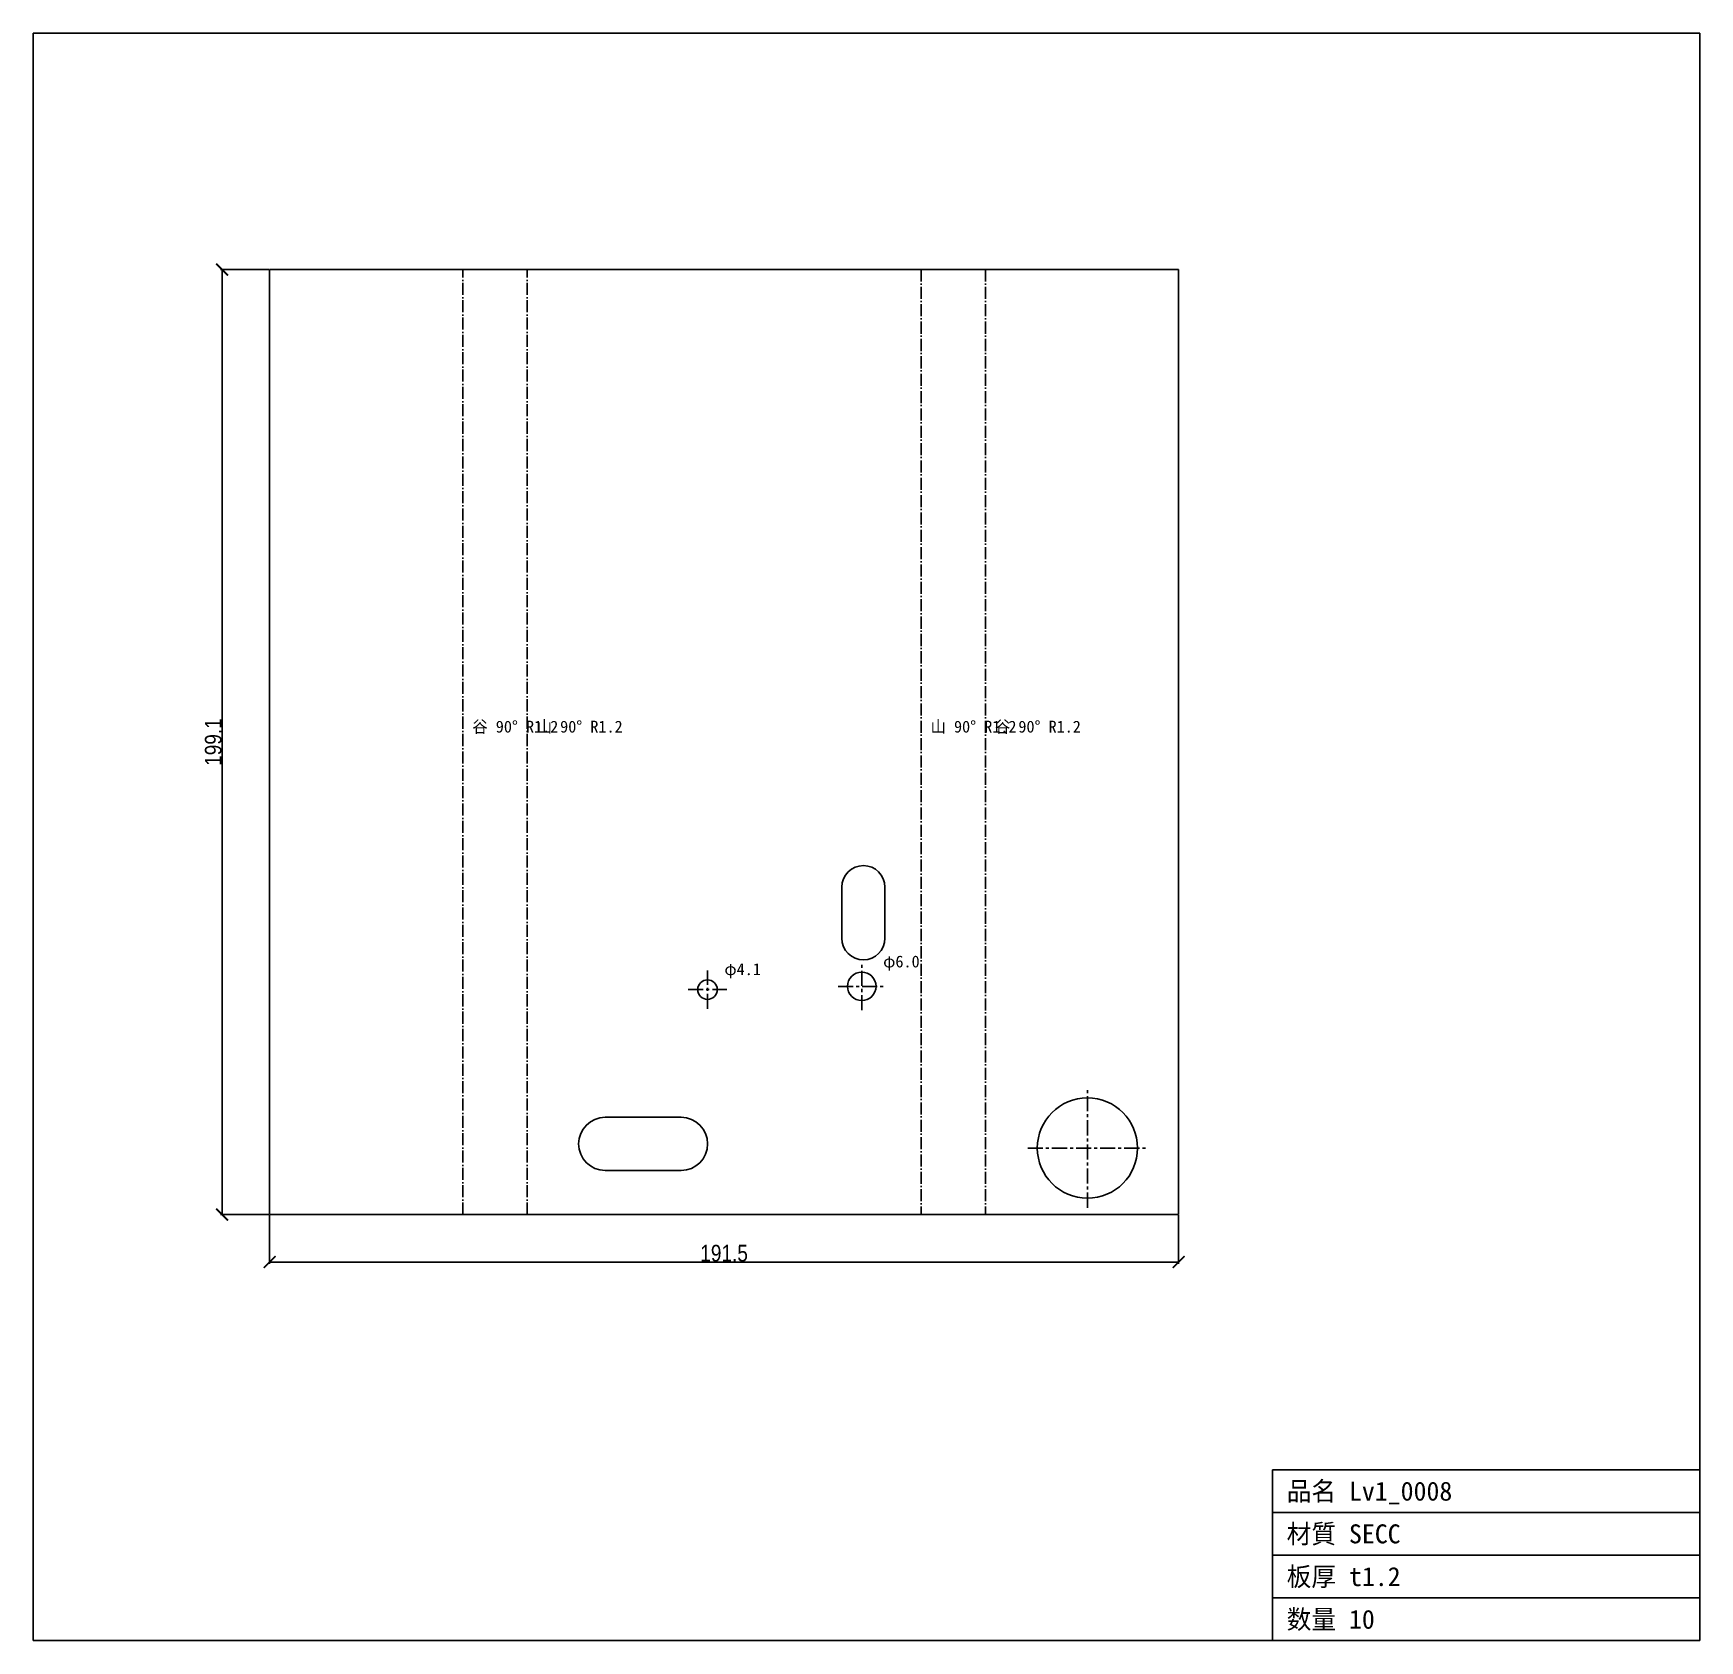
# Model space of a CAD drawing. Header units: millimetres. Extents: x -105 to 246, y -90 to 249.
import ezdxf

# ---------------------------------------------------------------- set-up
doc = ezdxf.new("R2010")
doc.units = ezdxf.units.MM
doc.linetypes.add('CENTER', pattern=[5.08, 3.175, -0.635, 0.635, -0.635])
doc.linetypes.add('DASHDOT', pattern=[3.556, 2.54, -0.508, 0, -0.508])
for name, color, linetype in [('1', 7, 'Continuous'), ('13', 7, 'Continuous'), ('15', 7, 'Continuous'), ('16', 7, 'Continuous'), ('3', 7, 'Continuous'), ('8', 7, 'Continuous')]:
    doc.layers.add(name, color=color, linetype=linetype)
doc.styles.add('OpenSansCondensed-Light', font='OpenSansCondensed-Light.ttf')
doc.dimstyles.new('EZDXF', dxfattribs={"dimtxt": 0.25, "dimasz": 0.175, "dimexe": 0.375, "dimexo": 0.125, "dimgap": 0.1, "dimtad": 1, "dimlfac": 100, "dimzin": 12, "dimdsep": 46, "dimtxsty": 'OpenSansCondensed-Light', "dimblk": 'ARCHTICK', "dimcen": 2.5, "dimazin": 3, "dimtfac": 0.5, "dimtmove": 2, "dimatfit": 3})

# ---------------------------------------------------------------- blocks, each defined once
blk = doc.blocks.new('_ARCHTICK')
at = {"color": 0, "linetype": 'BYBLOCK', "const_width": 0.15}
blk.add_lwpolyline([(-0.5, -0.5), (0.5, 0.5)], dxfattribs=at)

msp = doc.modelspace()

# ---------------------------------------------------------------- linework, layer by layer
at = {"layer": '15', "color": 1, "linetype": 'CENTER'}
for p, q in [((69.08, 43.08), (69.08, 53.07)), ((36.58, 43.33), (36.58, 51.45)), ((32.52, 47.39), (40.64, 47.39)), ((64.09, 48.08), (74.08, 48.08)), ((116.62, 1.45), (116.62, 26.57)), ((104.06, 14.01), (129.18, 14.01))]:
    msp.add_line(p, q, dxfattribs=at)
at = {"layer": '16', "color": 3, "linetype": 'DASHDOT'}
for p, q in [((-14.97, 0), (-14.97, 199.1)), ((-1.41, 0), (-1.41, 199.1)), ((81.56, 199.1), (81.56, 0)), ((95.12, 199.1), (95.12, 0))]:
    msp.add_line(p, q, dxfattribs=at)
at = {"layer": '3', "color": 7, "linetype": 'CONTINUOUS'}
for p, q in [((135.82, 199.1), (-55.67, 199.09)), ((-55.67, 199.1), (-55.67, 0)), ((135.82, 0), (135.82, 199.1)), ((15.05, 20.5), (24.21, 20.5)), ((24.21, 20.5), (25.32, 20.5)), ((25.32, 20.5), (31, 20.5)), ((31, 9.29), (15.05, 9.29)), ((-55.67, 0), (135.82, 0))]:
    msp.add_line(p, q, dxfattribs=at)
msp.add_lwpolyline([(64.89, 58.2), (64.89, 68.98, -1), (73.96, 68.98), (73.96, 58.2, -1)], format="xyb", close=True, dxfattribs=at)
for centre, radius in [((69.08, 48.08), 3), ((116.62, 14.01), 10.56)]:
    msp.add_circle(centre, radius, dxfattribs=at)
for centre, radius, start, end in [((36.58, 47.39), 2.06, 0, 180), ((36.58, 47.39), 2.06, 180, 0), ((15.05, 14.89), 5.61, 90, -90), ((31, 14.89), 5.61, -90, 90)]:
    msp.add_arc(centre, radius, start, end, dxfattribs=at)
at = {"layer": '8', "color": 7, "linetype": 'CONTINUOUS'}
for p, q in [((245.59, 248.87), (-105.44, 248.87)), ((-105.44, 248.87), (-105.44, -89.77)), ((245.59, -89.77), (245.59, 248.87)), ((155.59, -89.77), (155.59, -53.77)), ((155.59, -53.77), (245.59, -53.77)), ((155.59, -62.77), (245.59, -62.77)), ((155.59, -71.77), (245.59, -71.77)), ((155.59, -80.77), (245.59, -80.77)), ((-105.44, -89.77), (245.59, -89.77))]:
    msp.add_line(p, q, dxfattribs=at)

# ---------------------------------------------------------------- texts
at = {"layer": '1', "color": 2}
for s, height, p in [('谷 90° R1.2', 2.5, (-12.97, 101.55)), ('山 90° R1.2', 2.5, (0.59, 101.55)), ('山 90° R1.2', 2.5, (83.56, 101.55)), ('谷 90° R1.2', 2.5, (97.12, 101.55)), ('φ4.1', 2.5, (40.14, 50.45)), ('φ6.0', 2.5, (73.58, 52.07)), ('品名 Lv1_0008', 4, (158.59, -60.27)), ('材質 SECC', 4, (158.59, -69.27)), ('板厚 t1.2', 4, (158.59, -78.27)), ('数量 10', 4, (158.59, -87.27))]:
    msp.add_text(s, height=height, dxfattribs=at).set_placement(p)

# ---------------------------------------------------------------- dimensions: what is measured, and where the dimension line sits
at = {"layer": '13', "color": 2}
msp.add_linear_dim(base=(-65.67, 0), p1=(-55.67, 0), p2=(-55.67, 199.1), angle=90, dimstyle='EZDXF', override={"dimtxt": 3.5, "dimasz": 2.5, "dimdec": 1, "dimlfac": 1}, dxfattribs=at).render()
msp.add_linear_dim(base=(-55.67, -10), p1=(-55.67, 0), p2=(135.82, 0), dimstyle='EZDXF', override={"dimtxt": 3.5, "dimasz": 2.5, "dimdec": 1, "dimlfac": 1}, dxfattribs=at).render()

doc.saveas('drawing.dxf')
